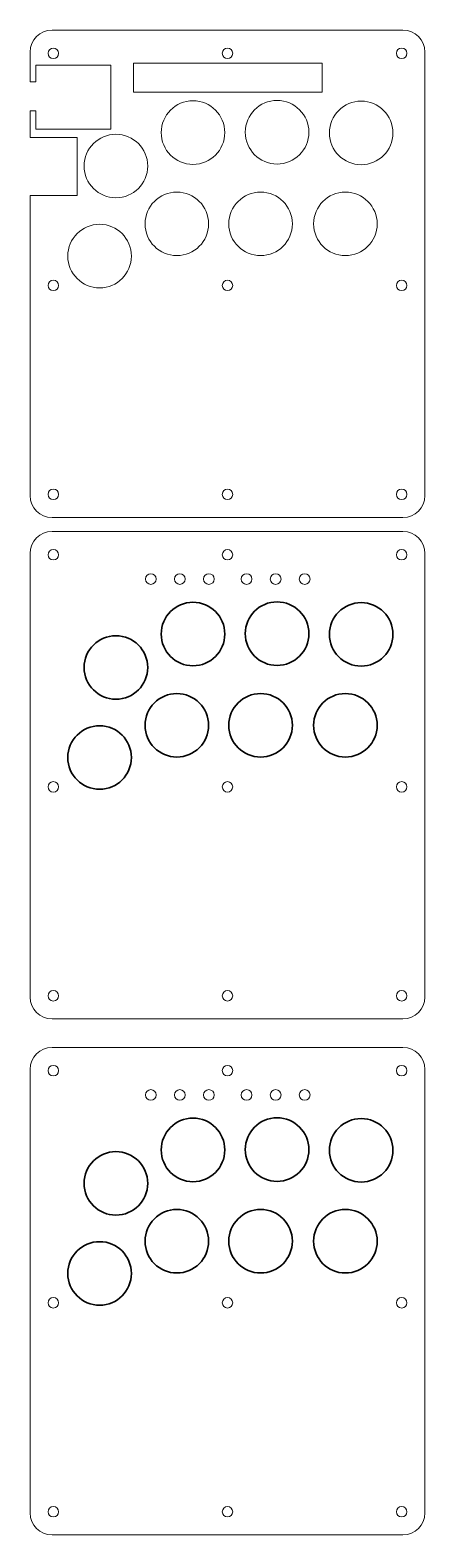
# Model space of a CAD drawing. Header units: millimetres. Extents: x 255 to 531, y -885 to 202.
# Drawn here: x 309 to 445, y -885 to -367 of the extents above; entities that cross this region are included whole.
import ezdxf

# ---------------------------------------------------------------- set-up
doc = ezdxf.new("R2010")
doc.units = ezdxf.units.MM
doc.header["$MEASUREMENT"] = 0
doc.layers.add('Layer 1', color=7, linetype='Continuous')

msp = doc.modelspace()

# ---------------------------------------------------------------- linework, layer by layer
at = {"layer": 'Layer 1', "color": 250, "lineweight": 18}
for centre in [(316.9323, -547.5503), (376.9323, -547.5503), (436.9323, -547.5503), (316.9323, -627.5503), (376.9323, -627.5503), (436.9323, -627.5503), (316.9323, -699.555), (376.9323, -699.555), (436.9323, -699.555), (316.9323, -725.3587), (376.9323, -725.3587), (436.9323, -725.3587), (316.9323, -805.3587), (376.9323, -805.3587), (436.9323, -805.3587), (316.9323, -877.3634), (376.9323, -877.3634), (436.9323, -877.3634)]:
    msp.add_ellipse(centre, major_axis=(0, 1.8), ratio=1, dxfattribs=at)
for points, knots in [([(308.9323, -384.5099), (308.9323, -384.5099), (308.9323, -374.2905), (308.9323, -374.2905), (308.9323, -370.1351), (312.3322, -366.735), (316.4878, -366.735), (316.4878, -366.735), (437.3768, -366.735), (437.3768, -366.735), (441.5324, -366.735), (444.9323, -370.1351), (444.9323, -374.2905), (444.9323, -374.2905), (444.9323, -527.1795), (444.9323, -527.1795), (444.9323, -531.3349), (441.5324, -534.735), (437.3768, -534.735), (437.3768, -534.735), (316.4878, -534.735), (316.4878, -534.735), (312.3324, -534.735), (308.9323, -531.3349), (308.9323, -527.1795), (308.9323, -527.1795), (308.9323, -423.782), (308.9323, -423.782), (308.9323, -423.782), (325.1006, -423.782), (325.1006, -423.782), (325.1006, -423.782), (325.1006, -403.782), (325.1006, -403.782), (325.1006, -403.782), (308.9323, -403.782), (308.9323, -403.782), (308.9323, -403.782), (308.9323, -394.5099), (308.9323, -394.5099), (308.9323, -394.5099), (310.9323, -394.5124), (310.9323, -394.5124), (310.9323, -394.5124), (310.9323, -400.8522), (310.9323, -400.8522), (310.9323, -400.8522), (336.71, -400.8522), (336.71, -400.8522), (336.71, -400.8522), (336.71, -378.8523), (336.71, -378.8523), (336.71, -378.8523), (310.9368, -378.8523), (310.9368, -378.8523), (310.9368, -378.8523), (310.9368, -384.5099), (310.9368, -384.5099), (310.9368, -384.5099), (308.9323, -384.5099), (308.9323, -384.5099)], [0, 0, 0, 0, 0.05, 0.05, 0.05, 0.1, 0.1, 0.1, 0.15, 0.15, 0.15, 0.2, 0.2, 0.2, 0.25, 0.25, 0.25, 0.3, 0.3, 0.3, 0.35, 0.35, 0.35, 0.4, 0.4, 0.4, 0.45, 0.45, 0.45, 0.5, 0.5, 0.5, 0.55, 0.55, 0.55, 0.6, 0.6, 0.6, 0.65, 0.65, 0.65, 0.7, 0.7, 0.7, 0.75, 0.75, 0.75, 0.8, 0.8, 0.8, 0.85, 0.85, 0.85, 0.9, 0.9, 0.9, 0.95, 0.95, 0.95, 1, 1, 1, 1]), ([(318.7323, -374.735), (318.7323, -375.7292), (317.9264, -376.535), (316.9323, -376.535), (315.9382, -376.535), (315.1323, -375.7292), (315.1323, -374.735), (315.1323, -372.3673), (318.7323, -372.3673), (318.7323, -374.735)], [0, 0, 0, 0, 0.33333333, 0.33333333, 0.33333333, 0.66666667, 0.66666667, 0.66666667, 1, 1, 1, 1]), ([(376.9323, -372.935), (377.9264, -372.935), (378.7323, -373.7408), (378.7323, -374.735), (378.7323, -375.7292), (377.9264, -376.535), (376.9323, -376.535), (375.9382, -376.535), (375.1323, -375.7292), (375.1323, -374.735), (375.1323, -373.7408), (375.9382, -372.935), (376.9323, -372.935)], [0, 0, 0, 0, 0.25, 0.25, 0.25, 0.5, 0.5, 0.5, 0.75, 0.75, 0.75, 1, 1, 1, 1]), ([(436.9323, -372.935), (437.9264, -372.935), (438.7323, -373.7408), (438.7323, -374.735), (438.7323, -375.7292), (437.9264, -376.535), (436.9323, -376.535), (435.9382, -376.535), (435.1323, -375.7292), (435.1323, -374.735), (435.1323, -373.7408), (435.9382, -372.935), (436.9323, -372.935)], [0, 0, 0, 0, 0.25, 0.25, 0.25, 0.5, 0.5, 0.5, 0.75, 0.75, 0.75, 1, 1, 1, 1]), ([(344.5162, -378.1114), (344.5162, -378.1114), (409.5162, -378.1114), (409.5162, -378.1114), (409.5162, -378.1114), (409.5162, -388.1114), (409.5162, -388.1114), (409.5162, -388.1114), (344.5162, -388.1114), (344.5162, -388.1114), (344.5162, -388.1114), (344.5162, -378.1114), (344.5162, -378.1114)], [0, 0, 0, 0, 0.25, 0.25, 0.25, 0.5, 0.5, 0.5, 0.75, 0.75, 0.75, 1, 1, 1, 1]), ([(375.9924, -402.0567), (375.9924, -396.0092), (371.0899, -391.1067), (365.0424, -391.1067), (358.9949, -391.1067), (354.0924, -396.0092), (354.0924, -402.0567), (354.0924, -408.1042), (358.9948, -413.0067), (365.0424, -413.0067), (371.0899, -413.0067), (375.9924, -408.1043), (375.9924, -402.0567)], [0, 0, 0, 0, 0.25, 0.25, 0.25, 0.5, 0.5, 0.5, 0.75, 0.75, 0.75, 1, 1, 1, 1]), ([(404.9624, -401.9367), (404.9624, -395.8892), (400.0599, -390.9867), (394.0124, -390.9867), (387.9649, -390.9867), (383.0624, -395.8892), (383.0624, -401.9367), (383.0624, -407.9842), (387.9648, -412.8867), (394.0124, -412.8867), (400.0599, -412.8867), (404.9624, -407.9843), (404.9624, -401.9367)], [0, 0, 0, 0, 0.25, 0.25, 0.25, 0.5, 0.5, 0.5, 0.75, 0.75, 0.75, 1, 1, 1, 1]), ([(433.9324, -402.1767), (433.9324, -396.1292), (429.0299, -391.2267), (422.9824, -391.2267), (416.9349, -391.2267), (412.0324, -396.1292), (412.0324, -402.1767), (412.0324, -408.2242), (416.9348, -413.1267), (422.9824, -413.1267), (429.0299, -413.1267), (433.9324, -408.2243), (433.9324, -402.1767)], [0, 0, 0, 0, 0.25, 0.25, 0.25, 0.5, 0.5, 0.5, 0.75, 0.75, 0.75, 1, 1, 1, 1]), ([(349.4324, -413.5867), (349.4324, -407.5392), (344.5299, -402.6367), (338.4824, -402.6367), (332.4349, -402.6367), (327.5324, -407.5392), (327.5324, -413.5867), (327.5324, -419.6342), (332.4348, -424.5367), (338.4824, -424.5367), (344.5299, -424.5367), (349.4324, -419.6343), (349.4324, -413.5867)], [0, 0, 0, 0, 0.25, 0.25, 0.25, 0.5, 0.5, 0.5, 0.75, 0.75, 0.75, 1, 1, 1, 1]), ([(370.4324, -433.5167), (370.4324, -427.4692), (365.5299, -422.5667), (359.4824, -422.5667), (353.4349, -422.5667), (348.5324, -427.4692), (348.5324, -433.5167), (348.5324, -439.5642), (353.4348, -444.4667), (359.4824, -444.4667), (365.5299, -444.4667), (370.4324, -439.5643), (370.4324, -433.5167)], [0, 0, 0, 0, 0.25, 0.25, 0.25, 0.5, 0.5, 0.5, 0.75, 0.75, 0.75, 1, 1, 1, 1]), ([(399.2824, -433.5167), (399.2824, -427.4692), (394.3799, -422.5667), (388.3324, -422.5667), (382.2849, -422.5667), (377.3824, -427.4692), (377.3824, -433.5167), (377.3824, -439.5642), (382.2848, -444.4667), (388.3324, -444.4667), (394.3799, -444.4667), (399.2824, -439.5643), (399.2824, -433.5167)], [0, 0, 0, 0, 0.25, 0.25, 0.25, 0.5, 0.5, 0.5, 0.75, 0.75, 0.75, 1, 1, 1, 1]), ([(428.4924, -433.5167), (428.4924, -427.4692), (423.5899, -422.5667), (417.5424, -422.5667), (411.4949, -422.5667), (406.5924, -427.4692), (406.5924, -433.5167), (406.5924, -439.5642), (411.4948, -444.4667), (417.5424, -444.4667), (423.5899, -444.4667), (428.4924, -439.5643), (428.4924, -433.5167)], [0, 0, 0, 0, 0.25, 0.25, 0.25, 0.5, 0.5, 0.5, 0.75, 0.75, 0.75, 1, 1, 1, 1]), ([(343.8224, -444.6267), (343.8224, -438.5792), (338.9199, -433.6767), (332.8724, -433.6767), (326.8249, -433.6767), (321.9224, -438.5792), (321.9224, -444.6267), (321.9224, -450.6742), (326.8248, -455.5767), (332.8724, -455.5767), (338.9199, -455.5767), (343.8224, -450.6743), (343.8224, -444.6267)], [0, 0, 0, 0, 0.25, 0.25, 0.25, 0.5, 0.5, 0.5, 0.75, 0.75, 0.75, 1, 1, 1, 1]), ([(316.9323, -452.935), (317.9264, -452.935), (318.7323, -453.7408), (318.7323, -454.735), (318.7323, -455.7292), (317.9264, -456.535), (316.9323, -456.535), (315.9382, -456.535), (315.1323, -455.7292), (315.1323, -454.735), (315.1323, -453.7408), (315.9382, -452.935), (316.9323, -452.935)], [0, 0, 0, 0, 0.25, 0.25, 0.25, 0.5, 0.5, 0.5, 0.75, 0.75, 0.75, 1, 1, 1, 1]), ([(376.9323, -452.935), (377.9264, -452.935), (378.7323, -453.7408), (378.7323, -454.735), (378.7323, -455.7292), (377.9264, -456.535), (376.9323, -456.535), (375.9382, -456.535), (375.1323, -455.7292), (375.1323, -454.735), (375.1323, -453.7408), (375.9382, -452.935), (376.9323, -452.935)], [0, 0, 0, 0, 0.25, 0.25, 0.25, 0.5, 0.5, 0.5, 0.75, 0.75, 0.75, 1, 1, 1, 1]), ([(436.9323, -452.935), (437.9264, -452.935), (438.7323, -453.7408), (438.7323, -454.735), (438.7323, -455.7292), (437.9264, -456.535), (436.9323, -456.535), (435.9382, -456.535), (435.1323, -455.7292), (435.1323, -454.735), (435.1323, -453.7408), (435.9382, -452.935), (436.9323, -452.935)], [0, 0, 0, 0, 0.25, 0.25, 0.25, 0.5, 0.5, 0.5, 0.75, 0.75, 0.75, 1, 1, 1, 1]), ([(316.9323, -524.9397), (317.9264, -524.9397), (318.7323, -525.7455), (318.7323, -526.7397), (318.7323, -527.7339), (317.9264, -528.5397), (316.9323, -528.5397), (315.9382, -528.5397), (315.1323, -527.7339), (315.1323, -526.7397), (315.1323, -525.7455), (315.9382, -524.9397), (316.9323, -524.9397)], [0, 0, 0, 0, 0.25, 0.25, 0.25, 0.5, 0.5, 0.5, 0.75, 0.75, 0.75, 1, 1, 1, 1]), ([(376.9323, -524.9397), (377.9264, -524.9397), (378.7323, -525.7455), (378.7323, -526.7397), (378.7323, -527.7339), (377.9264, -528.5397), (376.9323, -528.5397), (375.9382, -528.5397), (375.1323, -527.7339), (375.1323, -526.7397), (375.1323, -525.7455), (375.9382, -524.9397), (376.9323, -524.9397)], [0, 0, 0, 0, 0.25, 0.25, 0.25, 0.5, 0.5, 0.5, 0.75, 0.75, 0.75, 1, 1, 1, 1]), ([(436.9323, -524.9397), (437.9264, -524.9397), (438.7323, -525.7455), (438.7323, -526.7397), (438.7323, -527.7339), (437.9264, -528.5397), (436.9323, -528.5397), (435.9382, -528.5397), (435.1323, -527.7339), (435.1323, -526.7397), (435.1323, -525.7455), (435.9382, -524.9397), (436.9323, -524.9397)], [0, 0, 0, 0, 0.25, 0.25, 0.25, 0.5, 0.5, 0.5, 0.75, 0.75, 0.75, 1, 1, 1, 1]), ([(316.4878, -539.5503), (316.4878, -539.5503), (437.3768, -539.5503), (437.3768, -539.5503), (441.5324, -539.5503), (444.9323, -542.9504), (444.9323, -547.1058), (444.9323, -547.1058), (444.9323, -699.9948), (444.9323, -699.9948), (444.9323, -704.1502), (441.5324, -707.5503), (437.3768, -707.5503), (437.3768, -707.5503), (316.4878, -707.5503), (316.4878, -707.5503), (312.3322, -707.5503), (308.9323, -704.1502), (308.9323, -699.9948), (308.9323, -699.9948), (308.9323, -547.1058), (308.9323, -547.1058), (308.9323, -542.9504), (312.3322, -539.5503), (316.4878, -539.5503)], [0, 0, 0, 0, 0.125, 0.125, 0.125, 0.25, 0.25, 0.25, 0.375, 0.375, 0.375, 0.5, 0.5, 0.5, 0.625, 0.625, 0.625, 0.75, 0.75, 0.75, 0.875, 0.875, 0.875, 1, 1, 1, 1]), ([(316.4878, -717.3587), (316.4878, -717.3587), (437.3768, -717.3587), (437.3768, -717.3587), (441.5324, -717.3587), (444.9323, -720.7588), (444.9323, -724.9142), (444.9323, -724.9142), (444.9323, -877.8032), (444.9323, -877.8032), (444.9323, -881.9586), (441.5324, -885.3587), (437.3768, -885.3587), (437.3768, -885.3587), (316.4878, -885.3587), (316.4878, -885.3587), (312.3322, -885.3587), (308.9323, -881.9586), (308.9323, -877.8032), (308.9323, -877.8032), (308.9323, -724.9142), (308.9323, -724.9142), (308.9323, -720.7588), (312.3322, -717.3587), (316.4878, -717.3587)], [0, 0, 0, 0, 0.125, 0.125, 0.125, 0.25, 0.25, 0.25, 0.375, 0.375, 0.375, 0.5, 0.5, 0.5, 0.625, 0.625, 0.625, 0.75, 0.75, 0.75, 0.875, 0.875, 0.875, 1, 1, 1, 1])]:
    msp.add_open_spline(points, degree=3, knots=knots, dxfattribs=at)
at = {"layer": 'Layer 1', "color": 250, "lineweight": 9}
for points in [[(352.3662, -555.9267), (352.3662, -554.905), (351.5379, -554.0767), (350.5162, -554.0767), (349.4945, -554.0767), (348.6662, -554.905), (348.6662, -555.9267), (348.6662, -556.9484), (349.4945, -557.7767), (350.5162, -557.7767), (351.5379, -557.7767), (352.3662, -556.9484), (352.3662, -555.9267)], [(362.3662, -555.9267), (362.3662, -554.905), (361.5379, -554.0767), (360.5162, -554.0767), (359.4945, -554.0767), (358.6662, -554.905), (358.6662, -555.9267), (358.6662, -556.9484), (359.4945, -557.7767), (360.5162, -557.7767), (361.5379, -557.7767), (362.3662, -556.9484), (362.3662, -555.9267)], [(372.3662, -555.9267), (372.3662, -554.905), (371.5379, -554.0767), (370.5162, -554.0767), (369.4945, -554.0767), (368.6662, -554.905), (368.6662, -555.9267), (368.6662, -556.9484), (369.4945, -557.7767), (370.5162, -557.7767), (371.5379, -557.7767), (372.3662, -556.9484), (372.3662, -555.9267)], [(385.3662, -555.9267), (385.3662, -554.905), (384.5379, -554.0767), (383.5162, -554.0767), (382.4945, -554.0767), (381.6662, -554.905), (381.6662, -555.9267), (381.6662, -556.9484), (382.4945, -557.7767), (383.5162, -557.7767), (384.5379, -557.7767), (385.3662, -556.9484), (385.3662, -555.9267)], [(395.3662, -555.9267), (395.3662, -554.905), (394.5379, -554.0767), (393.5162, -554.0767), (392.4945, -554.0767), (391.6662, -554.905), (391.6662, -555.9267), (391.6662, -556.9484), (392.4945, -557.7767), (393.5162, -557.7767), (394.5379, -557.7767), (395.3662, -556.9484), (395.3662, -555.9267)], [(405.3662, -555.9267), (405.3662, -554.905), (404.5379, -554.0767), (403.5162, -554.0767), (402.4945, -554.0767), (401.6662, -554.905), (401.6662, -555.9267), (401.6662, -556.9484), (402.4945, -557.7767), (403.5162, -557.7767), (404.5379, -557.7767), (405.3662, -556.9484), (405.3662, -555.9267)], [(352.3662, -733.7351), (352.3662, -732.7134), (351.5379, -731.8851), (350.5162, -731.8851), (349.4945, -731.8851), (348.6662, -732.7134), (348.6662, -733.7351), (348.6662, -734.7568), (349.4945, -735.5851), (350.5162, -735.5851), (351.5379, -735.5851), (352.3662, -734.7568), (352.3662, -733.7351)], [(362.3662, -733.7351), (362.3662, -732.7134), (361.5379, -731.8851), (360.5162, -731.8851), (359.4945, -731.8851), (358.6662, -732.7134), (358.6662, -733.7351), (358.6662, -734.7568), (359.4945, -735.5851), (360.5162, -735.5851), (361.5379, -735.5851), (362.3662, -734.7568), (362.3662, -733.7351)], [(372.3662, -733.7351), (372.3662, -732.7134), (371.5379, -731.8851), (370.5162, -731.8851), (369.4945, -731.8851), (368.6662, -732.7134), (368.6662, -733.7351), (368.6662, -734.7568), (369.4945, -735.5851), (370.5162, -735.5851), (371.5379, -735.5851), (372.3662, -734.7568), (372.3662, -733.7351)], [(385.3662, -733.7351), (385.3662, -732.7134), (384.5379, -731.8851), (383.5162, -731.8851), (382.4945, -731.8851), (381.6662, -732.7134), (381.6662, -733.7351), (381.6662, -734.7568), (382.4945, -735.5851), (383.5162, -735.5851), (384.5379, -735.5851), (385.3662, -734.7568), (385.3662, -733.7351)], [(395.3662, -733.7351), (395.3662, -732.7134), (394.5379, -731.8851), (393.5162, -731.8851), (392.4945, -731.8851), (391.6662, -732.7134), (391.6662, -733.7351), (391.6662, -734.7568), (392.4945, -735.5851), (393.5162, -735.5851), (394.5379, -735.5851), (395.3662, -734.7568), (395.3662, -733.7351)], [(405.3662, -733.7351), (405.3662, -732.7134), (404.5379, -731.8851), (403.5162, -731.8851), (402.4945, -731.8851), (401.6662, -732.7134), (401.6662, -733.7351), (401.6662, -734.7568), (402.4945, -735.5851), (403.5162, -735.5851), (404.5379, -735.5851), (405.3662, -734.7568), (405.3662, -733.7351)]]:
    msp.add_open_spline(points, degree=3, knots=[0, 0, 0, 0, 0.25, 0.25, 0.25, 0.5, 0.5, 0.5, 0.75, 0.75, 0.75, 1, 1, 1, 1], dxfattribs=at)
at = {"layer": 'Layer 1', "lineweight": 35}
for points in [[(375.9924, -574.872), (375.9924, -568.8245), (371.0899, -563.922), (365.0424, -563.922), (358.9949, -563.922), (354.0924, -568.8245), (354.0924, -574.872), (354.0924, -580.9195), (358.9948, -585.822), (365.0424, -585.822), (371.0899, -585.822), (375.9924, -580.9196), (375.9924, -574.872)], [(404.9624, -574.752), (404.9624, -568.7045), (400.0599, -563.802), (394.0124, -563.802), (387.9649, -563.802), (383.0624, -568.7045), (383.0624, -574.752), (383.0624, -580.7995), (387.9648, -585.702), (394.0124, -585.702), (400.0599, -585.702), (404.9624, -580.7996), (404.9624, -574.752)], [(433.9324, -574.992), (433.9324, -568.9445), (429.0299, -564.042), (422.9824, -564.042), (416.9349, -564.042), (412.0324, -568.9445), (412.0324, -574.992), (412.0324, -581.0395), (416.9348, -585.942), (422.9824, -585.942), (429.0299, -585.942), (433.9324, -581.0396), (433.9324, -574.992)], [(349.4324, -586.402), (349.4324, -580.3545), (344.5299, -575.452), (338.4824, -575.452), (332.4349, -575.452), (327.5324, -580.3545), (327.5324, -586.402), (327.5324, -592.4495), (332.4348, -597.352), (338.4824, -597.352), (344.5299, -597.352), (349.4324, -592.4496), (349.4324, -586.402)], [(370.4324, -606.332), (370.4324, -600.2845), (365.5299, -595.382), (359.4824, -595.382), (353.4349, -595.382), (348.5324, -600.2845), (348.5324, -606.332), (348.5324, -612.3795), (353.4348, -617.282), (359.4824, -617.282), (365.5299, -617.282), (370.4324, -612.3796), (370.4324, -606.332)], [(399.2824, -606.332), (399.2824, -600.2845), (394.3799, -595.382), (388.3324, -595.382), (382.2849, -595.382), (377.3824, -600.2845), (377.3824, -606.332), (377.3824, -612.3795), (382.2848, -617.282), (388.3324, -617.282), (394.3799, -617.282), (399.2824, -612.3796), (399.2824, -606.332)], [(428.4924, -606.332), (428.4924, -600.2845), (423.5899, -595.382), (417.5424, -595.382), (411.4949, -595.382), (406.5924, -600.2845), (406.5924, -606.332), (406.5924, -612.3795), (411.4948, -617.282), (417.5424, -617.282), (423.5899, -617.282), (428.4924, -612.3796), (428.4924, -606.332)], [(343.8224, -617.442), (343.8224, -611.3945), (338.9199, -606.492), (332.8724, -606.492), (326.8249, -606.492), (321.9224, -611.3945), (321.9224, -617.442), (321.9224, -623.4895), (326.8248, -628.392), (332.8724, -628.392), (338.9199, -628.392), (343.8224, -623.4896), (343.8224, -617.442)], [(404.9624, -752.5604), (404.9624, -746.5129), (400.0599, -741.6104), (394.0124, -741.6104), (387.9649, -741.6104), (383.0624, -746.5129), (383.0624, -752.5604), (383.0624, -758.6079), (387.9648, -763.5104), (394.0124, -763.5104), (400.0599, -763.5104), (404.9624, -758.608), (404.9624, -752.5604)], [(375.9924, -752.6804), (375.9924, -746.6329), (371.0899, -741.7304), (365.0424, -741.7304), (358.9949, -741.7304), (354.0924, -746.6329), (354.0924, -752.6804), (354.0924, -758.7279), (358.9948, -763.6304), (365.0424, -763.6304), (371.0899, -763.6304), (375.9924, -758.728), (375.9924, -752.6804)], [(433.9324, -752.8004), (433.9324, -746.7529), (429.0299, -741.8504), (422.9824, -741.8504), (416.9349, -741.8504), (412.0324, -746.7529), (412.0324, -752.8004), (412.0324, -758.8479), (416.9348, -763.7504), (422.9824, -763.7504), (429.0299, -763.7504), (433.9324, -758.848), (433.9324, -752.8004)], [(349.4324, -764.2104), (349.4324, -758.1629), (344.5299, -753.2604), (338.4824, -753.2604), (332.4349, -753.2604), (327.5324, -758.1629), (327.5324, -764.2104), (327.5324, -770.2579), (332.4348, -775.1604), (338.4824, -775.1604), (344.5299, -775.1604), (349.4324, -770.258), (349.4324, -764.2104)], [(370.4324, -784.1404), (370.4324, -778.0929), (365.5299, -773.1904), (359.4824, -773.1904), (353.4349, -773.1904), (348.5324, -778.0929), (348.5324, -784.1404), (348.5324, -790.1879), (353.4348, -795.0904), (359.4824, -795.0904), (365.5299, -795.0904), (370.4324, -790.188), (370.4324, -784.1404)], [(399.2824, -784.1404), (399.2824, -778.0929), (394.3799, -773.1904), (388.3324, -773.1904), (382.2849, -773.1904), (377.3824, -778.0929), (377.3824, -784.1404), (377.3824, -790.1879), (382.2848, -795.0904), (388.3324, -795.0904), (394.3799, -795.0904), (399.2824, -790.188), (399.2824, -784.1404)], [(428.4924, -784.1404), (428.4924, -778.0929), (423.5899, -773.1904), (417.5424, -773.1904), (411.4949, -773.1904), (406.5924, -778.0929), (406.5924, -784.1404), (406.5924, -790.1879), (411.4948, -795.0904), (417.5424, -795.0904), (423.5899, -795.0904), (428.4924, -790.188), (428.4924, -784.1404)], [(343.8224, -795.2504), (343.8224, -789.2029), (338.9199, -784.3004), (332.8724, -784.3004), (326.8249, -784.3004), (321.9224, -789.2029), (321.9224, -795.2504), (321.9224, -801.2979), (326.8248, -806.2004), (332.8724, -806.2004), (338.9199, -806.2004), (343.8224, -801.298), (343.8224, -795.2504)]]:
    msp.add_open_spline(points, degree=3, knots=[0, 0, 0, 0, 0.25, 0.25, 0.25, 0.5, 0.5, 0.5, 0.75, 0.75, 0.75, 1, 1, 1, 1], dxfattribs=at)

doc.saveas('drawing.dxf')
